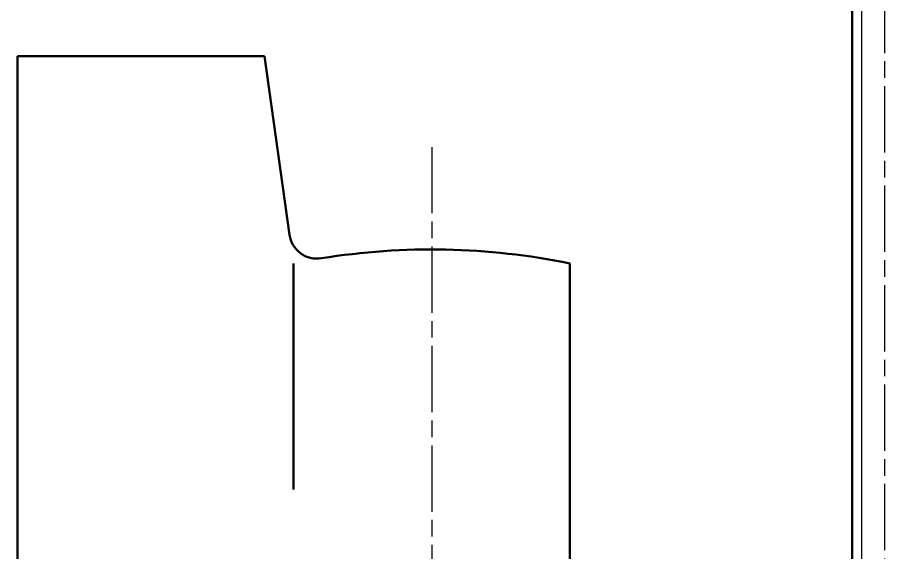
# Model space of a CAD drawing. Header units: millimetres. Extents: x -1263456 to 2767218, y -83310 to 50301.
# Drawn here: x 1102198 to 1102355, y -16311 to -16214.1 of the extents above; entities that cross this region are included whole.
import ezdxf

# ---------------------------------------------------------------- set-up
doc = ezdxf.new("R2010")
doc.units = ezdxf.units.MM
doc.linetypes.add('AM_ISO08W050', pattern=[18, 12, -1.5, 3, -1.5])
for name, color, linetype, lineweight in [('AM_0', 7, 'Continuous', 50), ('AM_7', 4, 'AM_ISO08W050', 25), ('AM_8', 1, 'Continuous', 25)]:
    doc.layers.add(name, color=color, linetype=linetype, lineweight=lineweight)

# ---------------------------------------------------------------- blocks, each defined once
blk = doc.blocks.new('wew1333')
at = {"layer": 'AM_8'}
blk.add_line((350417.23, 123397.36, 0), (350417.23, 113062.5, -9.91), dxfattribs=at)
blk = doc.blocks.new('A$C46F70AF8')
at = {"layer": 'AM_0'}
for p, q in [((-5.9, -41.6), (-5.9, -558.4)), ((-157, -411.4), (-157, -291.4)), ((-157, -291.4), (-112.27, -291.4)), ((-107.73, -323.77), (-112.27, -291.4)), ((-107, -328.93), (-107, -369.85)), ((-57, -328.93), (-57, -573.87))]:
    blk.add_line(p, q, dxfattribs=at)
for centre, radius, start, end in [((-102.77, -323.07), 5, 188, 279.1952), ((-82, -451.4), 125, 78.463, 99.1952)]:
    blk.add_arc(centre, radius, start, end, dxfattribs=at)
at = {"layer": 'AM_7'}
for p, q in [((0, -2990.85), (0, 0)), ((-82, -307.86), (-82, -591.62))]:
    blk.add_line(p, q, dxfattribs=at)

msp = doc.modelspace()

# ---------------------------------------------------------------- block references
at = {"layer": 'AM_0'}
for name, p in [('wew1333', (751933.6, -139327.08, 0)), ('A$C46F70AF8', (1102355.03, -15929.72, -0.01))]:
    msp.add_blockref(name, p, dxfattribs=at)

doc.saveas('drawing.dxf')
